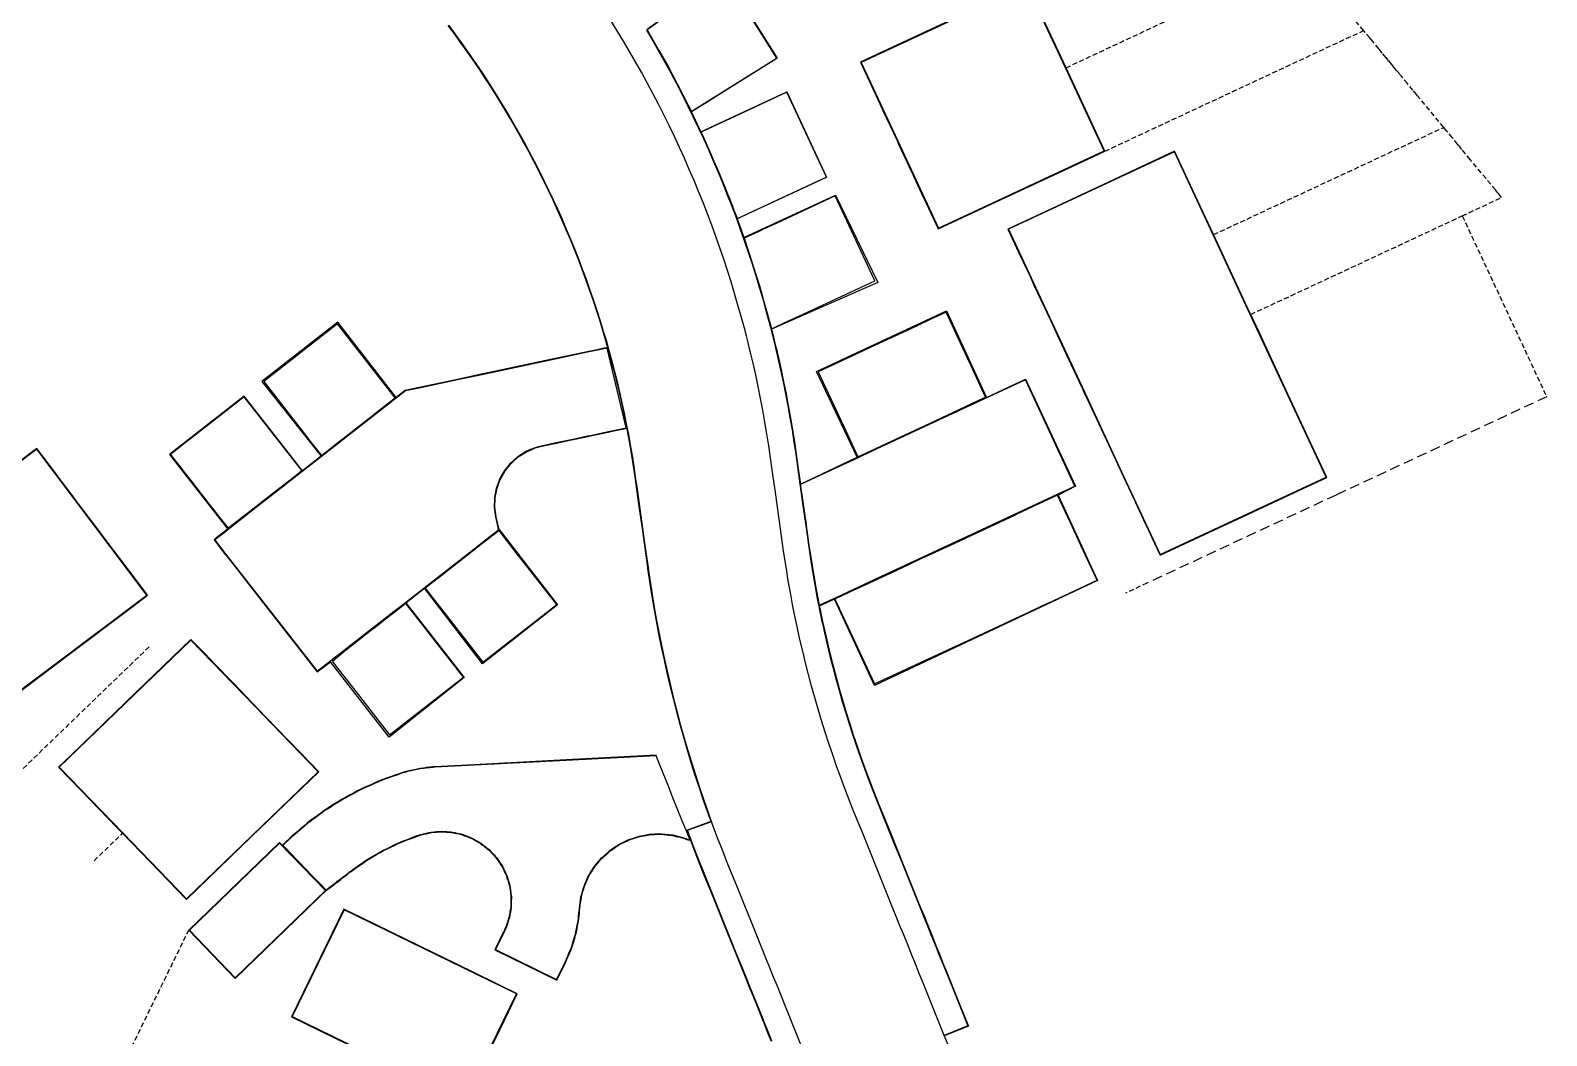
# Model space of a CAD drawing. Header units: metres. Extents: x 337936 to 338461, y 373266 to 374024.
# Drawn here: x 338348.5 to 338425.4, y 373448.6 to 373499.6 of the extents above; entities that cross this region are included whole.
import ezdxf

# ---------------------------------------------------------------- set-up
doc = ezdxf.new("R2010")
doc.units = ezdxf.units.M
doc.linetypes.add('DASHED2', pattern=[0.375, 0.25, -0.125])
for name, color, linetype in [('3D_LINES', 4, 'Continuous'), ('PLOTS EXTERNAL LEVEL', 3, 'Continuous'), ('PLOTS FFL', 1, 'Continuous')]:
    doc.layers.add(name, color=color, linetype=linetype)
doc.layers.add('GARAGES FFL', color=150, linetype='Continuous', lineweight=0)

msp = doc.modelspace()

# ---------------------------------------------------------------- linework, layer by layer
at = {"layer": '3D_LINES', "linetype": 'DASHED2'}
for points in [[(338401.048, 373497.663, 34.125), (338413.058, 373503.274, 33.712)], [(338416.133, 373499.552, 33.594), (338415.353, 373500.497, 33.552), (338413.058, 373503.274, 33.712)], [(338403.019, 373493.436, 34.125), (338416.133, 373499.552, 33.594)], [(338420.19, 373494.642, 33.63), (338418.991, 373496.093, 33.534), (338418.867, 373496.243, 33.618), (338418.815, 373496.306, 33.52), (338418.633, 373496.525, 33.519), (338418.357, 373496.86, 33.519), (338418.356, 373496.861, 33.614), (338418.354, 373496.863, 33.519), (338418.12, 373497.147, 33.612), (338418.049, 373497.233, 33.52), (338418.004, 373497.288, 33.52), (338417.957, 373497.344, 33.521), (338417.911, 373497.4, 33.521), (338417.868, 373497.452, 33.522), (338417.829, 373497.499, 33.523), (338417.803, 373497.531, 33.609), (338417.717, 373497.634, 33.53), (338417.667, 373497.695, 33.608), (338417.661, 373497.702, 33.533), (338417.563, 373497.822, 33.534), (338417.397, 373498.022, 33.534), (338417.284, 373498.159, 33.534), (338417.271, 373498.174, 33.604), (338417.08, 373498.405, 33.534), (338416.929, 373498.589, 33.601), (338416.904, 373498.619, 33.534), (338416.61, 373498.974, 33.535), (338416.526, 373499.076, 33.547), (338416.524, 373499.079, 33.597), (338416.443, 373499.176, 33.558), (338416.216, 373499.452, 33.595), (338416.178, 373499.498, 33.596), (338416.133, 373499.552, 33.594)], [(338408.524, 373489.202, 33.9), (338420.19, 373494.642, 33.63), (338420.19, 373494.642, 33.63)], [(338423.125, 373491.088, 33.804), (338423.073, 373491.152, 33.801), (338422.949, 373491.301, 33.805), (338422.911, 373491.347, 33.791), (338422.813, 373491.467, 33.797), (338421.539, 373493.009, 33.718), (338421.114, 373493.523, 33.685), (338420.945, 373493.727, 33.675), (338420.902, 373493.78, 33.679), (338420.619, 373494.122, 33.656), (338420.397, 373494.391, 33.647), (338420.349, 373494.449, 33.64), (338420.265, 373494.551, 33.636), (338420.19, 373494.642, 33.63)], [(338421.133, 373490.155, 33.768), (338423.125, 373491.088, 33.804), (338423.125, 373491.088, 33.804)], [(338410.409, 373485.159, 33.9), (338421.133, 373490.155, 33.768), (338421.133, 373490.155, 33.768)], [(338421.133, 373490.155, 33.768), (338425.411, 373480.982, 33.585)], [(338405.148, 373471.534, 33.34), (338404.06, 373471.026, 33.58)], [(338354.566, 373468.304, 33.573), (338346.677, 373460.686, 33.748)], [(338351.779, 373457.462, 33.6), (338353.22, 373458.853, 33.6)], [(338352.535, 373445.661, 33.775), (338352.537, 373445.666, 33.7), (338356.572, 373453.938, 33.75), (338356.572, 373453.938, 33.75)]]:
    msp.add_polyline3d(points, dxfattribs=at)
at = {"layer": '3D_LINES', "linetype": 'Continuous'}
for points in [[(338379.789, 373499.605, 34.277), (338380.325, 373499.997, 34.273), (338383.869, 373502.182, 34.3), (338386.397, 373498.142, 34.3), (338382.05, 373495.428, 34.22)], [(338382.534, 373494.412, 34.207), (338386.897, 373496.443, 34.231), (338388.907, 373492.117, 34.231), (338384.37, 373489.999, 34.15)], [(338384.709, 373489.054, 34.138), (338389.353, 373491.204, 34.164), (338391.51, 373486.772, 34.164), (338386.112, 373484.412, 34.08)], [(338367.088, 373480.94, 33.761), (338364.14, 373484.765, 33.763), (338360.284, 373481.755, 33.763), (338363.294, 373477.976, 33.664)], [(338387.58, 373476.559, 33.984), (338390.465, 373477.917, 33.943), (338388.405, 373482.269, 34.03), (338394.981, 373485.336, 34.03), (338397.011, 373480.954, 34.005), (338398.986, 373481.872, 34.025), (338401.526, 373476.45, 34.025), (338400.653, 373475.999, 34.016), (338402.642, 373471.672, 34.039), (338391.339, 373466.347, 33.977), (338389.316, 373470.727, 33.909), (338388.541, 373470.372, 33.899)], [(338377.779, 373483.475, 34.052), (338377.119, 373483.335, 34.021), (338376.954, 373483.3, 34.013), (338376.942, 373483.297, 34.013), (338375.001, 373482.885, 33.919), (338371.183, 373482.073, 33.837), (338370.192, 373481.863, 33.816), (338368.248, 373481.449, 33.774), (338367.55, 373481.301, 33.767), (338367.088, 373480.94, 33.761)], [(338362.346, 373477.235, 33.639), (338359.389, 373481.011, 33.634), (338355.602, 373478.061, 33.616), (338358.555, 373474.274, 33.538)], [(338372.304, 373474.258, 33.957), (338372.264, 373474.44, 33.959), (338372.164, 373474.898, 33.954), (338372.098, 373475.382, 33.95), (338372.11, 373475.821, 33.946), (338372.111, 373475.869, 33.946), (338372.203, 373476.348, 33.95), (338372.332, 373476.697, 33.955), (338372.372, 373476.805, 33.954), (338372.442, 373476.929, 33.954), (338372.612, 373477.229, 33.961), (338372.831, 373477.501, 33.97), (338372.918, 373477.609, 33.97), (338373.001, 373477.684, 33.97), (338373.281, 373477.934, 33.809), (338373.692, 373478.196, 33.596), (338373.929, 373478.298, 33.485), (338374.035, 373478.343, 33.492), (338374.14, 373478.388, 33.621), (338374.47, 373478.478, 33.993), (338375.124, 373478.617, 33.49), (338375.128, 373478.618, 33.933), (338375.966, 373478.796, 33.951), (338375.974, 373478.798, 33.514), (338375.976, 373478.798, 33.952), (338376.8, 373478.973, 33.945), (338376.943, 373479.004, 34.018), (338377.921, 373479.212, 34.011), (338377.94, 373479.216, 34.011), (338377.953, 373479.219, 34.011), (338378.032, 373479.235, 34.01), (338378.717, 373479.381, 34.005)], [(338363.294, 373477.976, 33.664), (338363.287, 373477.971, 33.664), (338362.346, 373477.235, 33.639)], [(338358.555, 373474.274, 33.538), (338358.541, 373474.263, 33.537), (338358.264, 373474.046, 33.53), (338358.087, 373473.908, 33.525), (338357.857, 373473.728, 33.52), (338358.444, 373472.978, 33.543), (338358.455, 373472.962, 33.543), (338361.256, 373469.378, 33.657), (338363.09, 373467.03, 33.731), (338363.754, 373467.549, 33.749)], [(338372.304, 373474.258, 33.957), (338375.265, 373470.435, 33.962), (338371.464, 373467.444, 33.962), (338368.522, 373471.274, 33.871)], [(338372.304, 373474.258, 33.957), (338372.304, 373474.258, 33.957)], [(338367.586, 373470.542, 33.85), (338368.522, 373471.274, 33.871)], [(338367.586, 373470.542, 33.85), (338370.535, 373466.753, 33.85), (338366.73, 373463.731, 33.85), (338363.754, 373467.549, 33.749)], [(338380.28, 373462.813, 33.792), (338376.032, 373462.59, 33.791), (338371.039, 373462.329, 33.791), (338369.056, 373462.225, 33.79), (338368.953, 373462.214, 33.79), (338368.794, 373462.197, 33.79), (338368.634, 373462.18, 33.79), (338368.473, 373462.162, 33.79), (338368.312, 373462.144, 33.79), (338368.156, 373462.11, 33.79), (338367.999, 373462.075, 33.79), (338367.842, 373462.041, 33.79), (338367.685, 373462.007, 33.79), (338367.602, 373461.988, 33.79), (338367.527, 373461.966, 33.79), (338367.372, 373461.921, 33.79), (338367.287, 373461.89, 33.79), (338367.068, 373461.812, 33.79), (338366.848, 373461.734, 33.79), (338366.629, 373461.656, 33.79), (338366.409, 373461.578, 33.79), (338366.346, 373461.556, 33.79), (338366.192, 373461.488, 33.79), (338365.979, 373461.394, 33.79), (338365.766, 373461.3, 33.79), (338365.553, 373461.206, 33.79), (338365.339, 373461.111, 33.79), (338365.137, 373461.003, 33.79), (338364.931, 373460.894, 33.79), (338364.726, 373460.785, 33.79), (338364.52, 373460.675, 33.79), (338364.388, 373460.605, 33.79), (338364.315, 373460.559, 33.79), (338364.119, 373460.435, 33.79), (338363.922, 373460.311, 33.79), (338363.725, 373460.187, 33.79), (338363.527, 373460.062, 33.79), (338363.467, 373460.025, 33.79), (338363.335, 373459.927, 33.79), (338363.148, 373459.789, 33.789), (338362.961, 373459.651, 33.789), (338362.773, 373459.512, 33.789), (338362.591, 373459.378, 33.79), (338362.408, 373459.22, 33.789), (338362.231, 373459.069, 33.789), (338362.055, 373458.917, 33.789), (338361.864, 373458.753, 33.789), (338361.766, 373458.669, 33.789), (338361.67, 373458.578, 33.787), (338361.515, 373458.432, 33.787), (338361.339, 373458.262, 33.757)], [(338363.563, 373455.965, 33.713), (338363.732, 373456.094, 33.715), (338363.879, 373456.208, 33.713), (338364.035, 373456.327, 33.712), (338364.104, 373456.381, 33.709), (338364.261, 373456.501, 33.709), (338364.423, 373456.626, 33.709), (338364.584, 373456.75, 33.708), (338364.746, 373456.875, 33.708), (338364.801, 373456.917, 33.708), (338364.91, 373456.994, 33.708), (338365.077, 373457.112, 33.708), (338365.243, 373457.229, 33.708), (338365.41, 373457.346, 33.708), (338365.585, 373457.47, 33.708), (338365.926, 373457.67, 33.708), (338366.101, 373457.773, 33.708), (338366.276, 373457.876, 33.708), (338366.455, 373457.976, 33.709), (338366.638, 373458.064, 33.708), (338366.822, 373458.152, 33.708), (338367.006, 373458.24, 33.709), (338367.189, 373458.328, 33.709), (338367.274, 373458.369, 33.709), (338367.374, 373458.407, 33.709), (338367.565, 373458.48, 33.709), (338367.755, 373458.552, 33.709), (338367.946, 373458.625, 33.709), (338368.17, 373458.71, 33.709), (338368.357, 373458.771, 33.709), (338368.362, 373458.773, 33.709), (338368.489, 373458.802, 33.709), (338368.618, 373458.832, 33.709), (338368.746, 373458.862, 33.709), (338368.876, 373458.893, 33.709), (338369.135, 373458.913, 33.709), (338369.23, 373458.921, 33.709), (338369.401, 373458.934, 33.709), (338369.594, 373458.92, 33.711), (338369.649, 373458.916, 33.712), (338369.74, 373458.91, 33.713), (338369.855, 373458.901, 33.713), (338369.961, 373458.888, 33.714), (338370.056, 373458.867, 33.716), (338370.166, 373458.842, 33.717), (338370.277, 373458.817, 33.718), (338370.379, 373458.794, 33.719), (338370.473, 373458.767, 33.72), (338370.562, 373458.732, 33.723), (338370.677, 373458.687, 33.724), (338370.796, 373458.641, 33.726), (338370.931, 373458.588, 33.728), (338371.022, 373458.535, 33.73), (338371.132, 373458.472, 33.732), (338371.241, 373458.409, 33.734), (338371.373, 373458.332, 33.737), (338371.387, 373458.324, 33.737), (338371.472, 373458.257, 33.74), (338371.526, 373458.213, 33.741), (338371.572, 373458.176, 33.742), (338371.673, 373458.095, 33.745), (338371.799, 373457.995, 33.748), (338371.862, 373457.927, 33.75), (338371.95, 373457.831, 33.752), (338372.037, 373457.737, 33.754), (338372.089, 373457.681, 33.734), (338372.115, 373457.653, 33.587), (338372.167, 373457.592, 33.733), (338372.225, 373457.505, 33.741), (338372.291, 373457.409, 33.745), (338372.357, 373457.311, 33.746), (338372.369, 373457.293, 33.597), (338372.42, 373457.218, 33.743), (338372.451, 373457.172, 33.739), (338372.473, 373457.125, 33.743), (338372.526, 373457.014, 33.748), (338372.556, 373456.952, 33.77), (338372.612, 373456.834, 33.772), (338372.678, 373456.696, 33.774), (338372.708, 373456.596, 33.775), (338372.745, 373456.472, 33.777), (338372.786, 373456.337, 33.779), (338372.83, 373456.192, 33.781), (338372.845, 373456.087, 33.782), (338372.863, 373455.959, 33.784), (338372.882, 373455.83, 33.785), (338372.903, 373455.687, 33.787), (338372.905, 373455.67, 33.787), (338372.904, 373455.563, 33.788), (338372.903, 373455.434, 33.79), (338372.902, 373455.256, 33.791), (338372.902, 373455.238, 33.792), (338372.895, 373455.108, 33.793), (338372.875, 373454.978, 33.796), (338372.853, 373454.847, 33.798), (338372.833, 373454.717, 33.799), (338372.807, 373454.59, 33.801), (338372.767, 373454.464, 33.804), (338372.727, 373454.339, 33.806), (338372.687, 373454.214, 33.807), (338372.644, 373454.09, 33.809), (338372.59, 373453.97, 33.811), (338372.559, 373453.899, 33.812), (338372.535, 373453.852, 33.813), (338372.092, 373452.942, 33.823), (338375.238, 373451.408, 33.737), (338375.676, 373452.307, 33.727), (338375.706, 373452.368, 33.726), (338375.746, 373452.463, 33.726), (338375.809, 373452.613, 33.725), (338375.873, 373452.763, 33.723), (338375.936, 373452.913, 33.722), (338375.997, 373453.057, 33.721), (338376.047, 373453.222, 33.72), (338376.093, 373453.374, 33.719), (338376.14, 373453.53, 33.717), (338376.187, 373453.686, 33.716), (338376.214, 373453.775, 33.715), (338376.227, 373453.846, 33.715), (338376.258, 373454.006, 33.714), (338376.288, 373454.166, 33.712), (338376.317, 373454.323, 33.711), (338376.353, 373454.511, 33.71), (338376.366, 373454.648, 33.709), (338376.381, 373454.81, 33.707), (338376.39, 373454.901, 33.707), (338376.402, 373455.035, 33.706), (338376.422, 373455.188, 33.705), (338376.44, 373455.33, 33.704), (338376.46, 373455.487, 33.703), (338376.483, 373455.627, 33.702), (338376.52, 373455.763, 33.702), (338376.558, 373455.9, 33.701), (338376.596, 373456.036, 33.7), (338376.637, 373456.17, 33.7), (338376.701, 373456.316, 33.699), (338376.758, 373456.447, 33.699), (338376.815, 373456.579, 33.699), (338376.848, 373456.656, 33.698), (338376.879, 373456.705, 33.698), (338376.965, 373456.846, 33.698), (338377.035, 373456.959, 33.698), (338377.112, 373457.085, 33.698), (338377.143, 373457.136, 33.698), (338377.199, 373457.204, 33.698), (338377.298, 373457.323, 33.699), (338377.396, 373457.441, 33.699), (338377.503, 373457.57, 33.7), (338377.603, 373457.661, 33.7), (338377.719, 373457.766, 33.701), (338377.831, 373457.869, 33.702), (338377.945, 373457.966, 33.702), (338378.077, 373458.056, 33.703), (338378.207, 373458.145, 33.704), (338378.367, 373458.254, 33.706), (338378.385, 373458.266, 33.706), (338378.516, 373458.33, 33.707), (338378.666, 373458.404, 33.709), (338378.809, 373458.474, 33.71), (338378.891, 373458.514, 33.71), (338378.957, 373458.536, 33.711), (338379.122, 373458.589, 33.712), (338379.278, 373458.64, 33.713), (338379.427, 373458.689, 33.714), (338379.763, 373458.748, 33.717), (338379.917, 373458.775, 33.718), (338379.982, 373458.787, 33.72), (338380.193, 373458.794, 33.727), (338380.379, 373458.8, 33.729), (338380.546, 373458.805, 33.731), (338380.917, 373458.765, 33.737), (338381.106, 373458.745, 33.74), (338381.221, 373458.715, 33.742), (338381.365, 373458.679, 33.745), (338381.483, 373458.649, 33.747), (338381.652, 373458.606, 33.755), (338381.902, 373458.51, 33.765)]]:
    msp.add_polyline3d(points, dxfattribs=at)
for points in [[(338383.867, 373502.174, 34.3), (338383.088, 373501.687, 34.29), (338381.161, 373500.483, 34.267), (338380.599, 373500.132, 34.271), (338380.585, 373500.123, 34.271), (338380.333, 373499.966, 34.273), (338379.813, 373499.584, 34.276), (338380.412, 373498.535, 34.262), (338380.444, 373498.48, 34.261), (338380.853, 373497.763, 34.252), (338381.31, 373496.891, 34.24), (338381.588, 373496.36, 34.233), (338381.62, 373496.298, 34.232), (338381.848, 373495.863, 34.227), (338381.898, 373495.762, 34.225), (338382.056, 373495.441, 34.221), (338382.86, 373495.943, 34.246), (338382.881, 373495.956, 34.247), (338383.419, 373496.293, 34.264), (338386.384, 373498.146, 34.3), (338383.867, 373502.174, 34.3)], [(338386.893, 373496.426, 34.231), (338383.998, 373495.076, 34.196), (338383.411, 373494.802, 34.2), (338382.553, 373494.402, 34.206), (338382.686, 373494.101, 34.202), (338382.93, 373493.548, 34.195), (338382.956, 373493.489, 34.195), (338383.201, 373492.936, 34.188), (338383.421, 373492.44, 34.181), (338383.666, 373491.825, 34.173), (338383.889, 373491.264, 34.166), (338383.913, 373491.205, 34.166), (338384.138, 373490.641, 34.159), (338384.215, 373490.448, 34.156), (338384.352, 373490.081, 34.152), (338384.377, 373490.012, 34.151), (338385.035, 373490.318, 34.171), (338385.242, 373490.415, 34.177), (338385.259, 373490.423, 34.177), (338385.814, 373490.682, 34.194), (338388.9, 373492.121, 34.231), (338386.893, 373496.426, 34.231)], [(338389.344, 373491.169, 34.164), (338386.35, 373489.773, 34.131), (338385.6, 373489.423, 34.133), (338385.586, 373489.417, 34.134), (338385.444, 373489.35, 34.134), (338384.732, 373489.019, 34.137), (338384.765, 373488.92, 34.136), (338385.14, 373487.77, 34.122), (338385.159, 373487.711, 34.121), (338385.398, 373486.98, 34.112), (338385.518, 373486.559, 34.107), (338385.696, 373485.937, 34.1), (338385.701, 373485.92, 34.099), (338385.868, 373485.336, 34.092), (338385.988, 373484.917, 34.087), (338386.03, 373484.754, 34.085), (338386.116, 373484.423, 34.081), (338386.977, 373484.825, 34.104), (338387.717, 373485.17, 34.123), (338391.351, 373486.864, 34.164), (338389.344, 373491.169, 34.164)], [(338394.963, 373485.27, 34.03), (338394.092, 373484.864, 34.03), (338393.173, 373484.435, 34.03), (338391.365, 373483.592, 34.03), (338390.437, 373483.159, 34.03), (338388.483, 373482.248, 34.03), (338389.643, 373479.762, 33.98), (338389.676, 373479.689, 33.979), (338390.491, 373477.943, 33.943), (338394.121, 373479.636, 33.979), (338395.056, 373480.072, 33.987), (338395.954, 373480.491, 33.996), (338396.848, 373480.908, 34.004), (338396.971, 373480.965, 34.005), (338396.315, 373482.37, 33.972), (338396.146, 373482.734, 33.979), (338396.121, 373482.787, 33.98), (338394.963, 373485.27, 34.03)], [(338364.117, 373484.679, 33.763), (338360.374, 373481.755, 33.763), (338362.33, 373479.251, 33.731), (338362.703, 373478.774, 33.706), (338363.299, 373478.011, 33.665), (338364.355, 373478.837, 33.694), (338364.402, 373478.873, 33.694), (338365.938, 373480.074, 33.735), (338365.985, 373480.111, 33.736), (338366.754, 373480.711, 33.756), (338367.042, 373480.936, 33.76), (338366.447, 373481.697, 33.741), (338366.435, 373481.712, 33.741), (338366.079, 373482.167, 33.73), (338364.117, 373484.679, 33.763)], [(338378.749, 373479.413, 34.005), (338377.783, 373483.451, 34.053), (338377.124, 373483.311, 34.021), (338376.959, 373483.275, 34.013), (338376.947, 373483.273, 34.013), (338375.006, 373482.86, 33.919), (338371.188, 373482.049, 33.837), (338370.197, 373481.838, 33.816), (338368.253, 373481.425, 33.774), (338367.56, 373481.278, 33.767), (338366.782, 373480.67, 33.757), (338363.302, 373477.951, 33.664), (338359.69, 373475.129, 33.568), (338358.556, 373474.243, 33.537), (338358.279, 373474.026, 33.53), (338358.103, 373473.889, 33.525), (338357.892, 373473.724, 33.52), (338358.463, 373472.993, 33.543), (338358.475, 373472.978, 33.543), (338361.275, 373469.394, 33.657), (338363.094, 373467.065, 33.731), (338366.774, 373469.94, 33.829), (338367.562, 373470.556, 33.85), (338371.502, 373473.634, 33.939), (338371.621, 373473.727, 33.942), (338372.282, 373474.243, 33.957), (338372.24, 373474.435, 33.959), (338372.139, 373474.893, 33.954), (338372.073, 373475.381, 33.95), (338372.085, 373475.821, 33.946), (338372.086, 373475.872, 33.946), (338372.179, 373476.355, 33.95), (338372.308, 373476.705, 33.955), (338372.349, 373476.816, 33.954), (338372.42, 373476.942, 33.954), (338372.591, 373477.243, 33.961), (338372.811, 373477.517, 33.97), (338372.899, 373477.626, 33.97), (338372.985, 373477.703, 33.97), (338373.266, 373477.954, 33.809), (338373.68, 373478.218, 33.596), (338373.919, 373478.321, 33.485), (338374.025, 373478.366, 33.492), (338374.132, 373478.412, 33.621), (338374.464, 373478.502, 33.993), (338375.119, 373478.642, 33.49), (338375.123, 373478.642, 33.933), (338375.96, 373478.82, 33.951), (338375.969, 373478.822, 33.514), (338375.97, 373478.823, 33.952), (338376.794, 373478.998, 33.945), (338376.938, 373479.028, 34.018), (338377.916, 373479.236, 34.011), (338377.935, 373479.24, 34.011), (338377.948, 373479.243, 34.011), (338378.026, 373479.26, 34.01), (338378.749, 373479.413, 34.005)], [(338401.5, 373476.457, 34.025), (338399.562, 373480.615, 34.025), (338398.986, 373481.849, 34.025), (338395.053, 373480.015, 33.987), (338391.427, 373478.325, 33.952), (338390.283, 373477.791, 33.941), (338389.363, 373477.362, 33.955), (338387.584, 373476.533, 33.983), (338387.594, 373476.459, 33.982), (338387.869, 373474.503, 33.956), (338387.877, 373474.449, 33.956), (338388.016, 373473.461, 33.943), (338388.345, 373471.402, 33.914), (338388.533, 373470.41, 33.9), (338389.234, 373470.737, 33.909), (338389.393, 373470.811, 33.908), (338391.445, 373471.768, 33.928), (338392.128, 373472.087, 33.934), (338396.264, 373474.015, 33.974), (338400.648, 373476.059, 34.017), (338401.5, 373476.457, 34.025)], [(338359.389, 373480.985, 33.634), (338356.449, 373478.688, 33.634), (338356.392, 373478.643, 33.633), (338356.313, 373478.582, 33.63), (338355.646, 373478.061, 33.616), (338355.691, 373478.003, 33.615), (338355.922, 373477.707, 33.612), (338356.141, 373477.427, 33.609), (338356.449, 373477.033, 33.604), (338356.748, 373476.65, 33.602), (338356.892, 373476.466, 33.599), (338357.262, 373475.992, 33.593), (338357.492, 373475.698, 33.59), (338357.652, 373475.493, 33.587), (338357.883, 373475.198, 33.572), (338358.091, 373474.931, 33.568), (338358.506, 373474.4, 33.54), (338358.571, 373474.318, 33.539), (338358.613, 373474.351, 33.54), (338358.849, 373474.535, 33.546), (338359.585, 373475.11, 33.565), (338359.674, 373475.179, 33.568), (338361.21, 373476.38, 33.609), (338361.257, 373476.417, 33.609), (338362.026, 373477.017, 33.63), (338362.314, 373477.242, 33.638), (338361.718, 373478.004, 33.616), (338361.707, 373478.018, 33.616), (338361.351, 373478.474, 33.603), (338359.389, 373480.985, 33.634)], [(338400.615, 373475.989, 34.016), (338399.42, 373475.432, 34.005), (338398.514, 373475.009, 33.996), (338398.493, 373474.999, 33.996), (338398.464, 373474.986, 33.996), (338394.914, 373473.33, 33.961), (338394.838, 373473.295, 33.961), (338394.112, 373472.957, 33.954), (338393.95, 373472.881, 33.952), (338393.659, 373472.745, 33.949), (338393.066, 373472.469, 33.943), (338392.13, 373472.032, 33.934), (338390.381, 373471.216, 33.917), (338390.295, 373471.176, 33.917), (338389.433, 373470.775, 33.909), (338389.332, 373470.727, 33.909), (338389.526, 373470.311, 33.92), (338389.567, 373470.223, 33.922), (338389.991, 373469.313, 33.944), (338391.339, 373466.422, 33.977), (338395.313, 373468.275, 33.977), (338395.678, 373468.446, 33.979), (338396.12, 373468.652, 34.039), (338399.19, 373470.083, 34.039), (338400.11, 373470.512, 34.039), (338400.139, 373470.526, 34.039), (338402.623, 373471.684, 34.039), (338401.8, 373473.449, 34.013), (338401.775, 373473.501, 34.012), (338401.351, 373474.41, 33.999), (338401.266, 373474.593, 33.996), (338400.615, 373475.989, 34.016)], [(338372.306, 373474.198, 33.956), (338371.547, 373473.606, 33.939), (338371.506, 373473.573, 33.939), (338369.208, 373471.778, 33.887), (338369.148, 373471.731, 33.887), (338368.562, 373471.274, 33.874), (338368.902, 373470.839, 33.894), (338369.524, 373470.043, 33.93), (338371.487, 373467.531, 33.962), (338375.23, 373470.455, 33.962), (338373.398, 373472.8, 33.932), (338373.249, 373472.991, 33.93), (338372.306, 373474.198, 33.956)], [(338367.577, 373470.504, 33.85), (338366.82, 373469.912, 33.83), (338366.775, 373469.878, 33.829), (338366.028, 373469.294, 33.809), (338365.857, 373469.16, 33.804), (338364.398, 373468.021, 33.765), (338363.855, 373467.554, 33.751), (338363.999, 373467.369, 33.749), (338364.179, 373467.139, 33.775), (338364.802, 373466.342, 33.817), (338366.759, 373463.837, 33.85), (338370.502, 373466.761, 33.85), (338368.677, 373469.097, 33.819), (338368.52, 373469.298, 33.817), (338367.577, 373470.504, 33.85)], [(338380.263, 373462.787, 33.792), (338376.033, 373462.565, 33.791), (338371.04, 373462.304, 33.791), (338369.058, 373462.2, 33.79), (338368.956, 373462.189, 33.79), (338368.796, 373462.172, 33.79), (338368.636, 373462.155, 33.79), (338368.476, 373462.138, 33.79), (338368.316, 373462.119, 33.79), (338368.162, 373462.085, 33.79), (338368.005, 373462.051, 33.79), (338367.847, 373462.017, 33.79), (338367.69, 373461.982, 33.79), (338367.608, 373461.964, 33.79), (338367.534, 373461.942, 33.79), (338367.38, 373461.897, 33.79), (338367.295, 373461.867, 33.79), (338367.076, 373461.789, 33.79), (338366.857, 373461.711, 33.79), (338366.637, 373461.633, 33.79), (338366.418, 373461.555, 33.79), (338366.355, 373461.533, 33.79), (338366.203, 373461.465, 33.79), (338365.99, 373461.371, 33.79), (338365.776, 373461.277, 33.79), (338365.563, 373461.183, 33.79), (338365.35, 373461.089, 33.79), (338365.148, 373460.981, 33.79), (338364.943, 373460.872, 33.79), (338364.737, 373460.763, 33.79), (338364.531, 373460.653, 33.79), (338364.401, 373460.584, 33.79), (338364.329, 373460.538, 33.79), (338364.132, 373460.414, 33.79), (338363.935, 373460.29, 33.79), (338363.738, 373460.166, 33.79), (338363.54, 373460.041, 33.79), (338363.481, 373460.004, 33.79), (338363.35, 373459.907, 33.79), (338363.163, 373459.769, 33.789), (338362.976, 373459.631, 33.789), (338362.788, 373459.492, 33.789), (338362.607, 373459.358, 33.79), (338362.424, 373459.201, 33.789), (338362.248, 373459.05, 33.789), (338362.071, 373458.898, 33.789), (338361.88, 373458.734, 33.789), (338361.782, 373458.65, 33.789), (338361.687, 373458.56, 33.787), (338361.532, 373458.414, 33.787), (338361.353, 373458.24, 33.753), (338361.524, 373458.063, 33.753), (338361.733, 373457.847, 33.776), (338362.138, 373457.428, 33.751), (338362.188, 373457.375, 33.75), (338362.839, 373456.701, 33.75), (338363.118, 373456.412, 33.726), (338363.183, 373456.345, 33.75), (338363.243, 373456.283, 33.746), (338363.538, 373455.977, 33.712), (338363.717, 373456.114, 33.715), (338363.864, 373456.228, 33.713), (338364.019, 373456.347, 33.712), (338364.089, 373456.401, 33.709), (338364.245, 373456.521, 33.709), (338364.407, 373456.646, 33.709), (338364.569, 373456.77, 33.708), (338364.731, 373456.894, 33.708), (338364.786, 373456.937, 33.708), (338364.896, 373457.014, 33.708), (338365.063, 373457.132, 33.708), (338365.229, 373457.249, 33.708), (338365.395, 373457.367, 33.708), (338365.571, 373457.491, 33.708), (338365.913, 373457.691, 33.708), (338366.089, 373457.794, 33.708), (338366.264, 373457.897, 33.708), (338366.444, 373457.998, 33.709), (338366.628, 373458.086, 33.708), (338366.811, 373458.174, 33.708), (338366.995, 373458.262, 33.709), (338367.178, 373458.351, 33.709), (338367.264, 373458.392, 33.709), (338367.366, 373458.43, 33.709), (338367.556, 373458.503, 33.709), (338367.747, 373458.576, 33.709), (338367.937, 373458.648, 33.709), (338368.161, 373458.734, 33.709), (338368.349, 373458.795, 33.709), (338368.355, 373458.797, 33.709), (338368.484, 373458.827, 33.709), (338368.612, 373458.857, 33.709), (338368.74, 373458.887, 33.709), (338368.872, 373458.917, 33.709), (338369.133, 373458.938, 33.709), (338369.228, 373458.945, 33.709), (338369.401, 373458.959, 33.709), (338369.595, 373458.945, 33.711), (338369.651, 373458.941, 33.712), (338369.742, 373458.935, 33.713), (338369.858, 373458.926, 33.713), (338369.965, 373458.913, 33.714), (338370.062, 373458.891, 33.716), (338370.171, 373458.866, 33.717), (338370.283, 373458.841, 33.718), (338370.385, 373458.818, 33.719), (338370.481, 373458.791, 33.72), (338370.571, 373458.756, 33.723), (338370.686, 373458.711, 33.724), (338370.805, 373458.664, 33.726), (338370.942, 373458.61, 33.728), (338371.034, 373458.557, 33.73), (338371.144, 373458.493, 33.732), (338371.253, 373458.43, 33.734), (338371.386, 373458.354, 33.737), (338371.401, 373458.345, 33.737), (338371.487, 373458.276, 33.74), (338371.542, 373458.232, 33.741), (338371.588, 373458.196, 33.742), (338371.689, 373458.115, 33.745), (338371.816, 373458.013, 33.748), (338371.88, 373457.944, 33.75), (338371.969, 373457.848, 33.752), (338372.055, 373457.754, 33.754), (338372.107, 373457.698, 33.734), (338372.133, 373457.669, 33.587), (338372.186, 373457.608, 33.733), (338372.246, 373457.519, 33.741), (338372.311, 373457.423, 33.745), (338372.378, 373457.325, 33.746), (338372.389, 373457.308, 33.597), (338372.44, 373457.232, 33.743), (338372.473, 373457.184, 33.739), (338372.496, 373457.136, 33.743), (338372.549, 373457.025, 33.748), (338372.578, 373456.963, 33.77), (338372.634, 373456.845, 33.772), (338372.701, 373456.705, 33.774), (338372.732, 373456.604, 33.775), (338372.769, 373456.479, 33.777), (338372.81, 373456.344, 33.779), (338372.855, 373456.197, 33.781), (338372.87, 373456.091, 33.782), (338372.888, 373455.963, 33.784), (338372.907, 373455.834, 33.785), (338372.927, 373455.69, 33.787), (338372.93, 373455.672, 33.787), (338372.929, 373455.563, 33.788), (338372.928, 373455.433, 33.79), (338372.927, 373455.256, 33.791), (338372.927, 373455.237, 33.792), (338372.92, 373455.106, 33.793), (338372.899, 373454.975, 33.796), (338372.878, 373454.843, 33.798), (338372.857, 373454.713, 33.799), (338372.831, 373454.584, 33.801), (338372.791, 373454.457, 33.804), (338372.751, 373454.331, 33.806), (338372.711, 373454.206, 33.807), (338372.667, 373454.081, 33.809), (338372.613, 373453.96, 33.811), (338372.581, 373453.889, 33.812), (338372.558, 373453.841, 33.813), (338372.125, 373452.954, 33.823), (338375.226, 373451.441, 33.737), (338375.653, 373452.318, 33.727), (338375.683, 373452.378, 33.726), (338375.723, 373452.473, 33.726), (338375.786, 373452.622, 33.725), (338375.85, 373452.772, 33.723), (338375.913, 373452.922, 33.722), (338375.974, 373453.066, 33.721), (338376.023, 373453.229, 33.72), (338376.069, 373453.381, 33.719), (338376.116, 373453.537, 33.717), (338376.163, 373453.693, 33.716), (338376.19, 373453.781, 33.715), (338376.203, 373453.851, 33.715), (338376.233, 373454.011, 33.714), (338376.263, 373454.171, 33.712), (338376.293, 373454.328, 33.711), (338376.328, 373454.515, 33.71), (338376.341, 373454.65, 33.709), (338376.356, 373454.813, 33.707), (338376.365, 373454.903, 33.707), (338376.377, 373455.038, 33.706), (338376.397, 373455.192, 33.705), (338376.415, 373455.333, 33.704), (338376.436, 373455.491, 33.703), (338376.458, 373455.632, 33.702), (338376.496, 373455.769, 33.702), (338376.534, 373455.907, 33.701), (338376.572, 373456.044, 33.7), (338376.614, 373456.179, 33.7), (338376.678, 373456.326, 33.699), (338376.735, 373456.457, 33.699), (338376.792, 373456.589, 33.699), (338376.826, 373456.667, 33.698), (338376.857, 373456.718, 33.698), (338376.944, 373456.859, 33.698), (338377.013, 373456.973, 33.698), (338377.09, 373457.098, 33.698), (338377.123, 373457.15, 33.698), (338377.18, 373457.22, 33.698), (338377.278, 373457.338, 33.699), (338377.377, 373457.457, 33.699), (338377.484, 373457.587, 33.7), (338377.586, 373457.68, 33.7), (338377.702, 373457.785, 33.701), (338377.814, 373457.887, 33.702), (338377.929, 373457.986, 33.702), (338378.063, 373458.077, 33.703), (338378.193, 373458.165, 33.704), (338378.353, 373458.274, 33.706), (338378.373, 373458.288, 33.706), (338378.505, 373458.352, 33.707), (338378.655, 373458.426, 33.709), (338378.798, 373458.496, 33.71), (338378.882, 373458.538, 33.71), (338378.949, 373458.559, 33.711), (338379.114, 373458.613, 33.712), (338379.27, 373458.664, 33.713), (338379.421, 373458.713, 33.714), (338379.758, 373458.773, 33.717), (338379.913, 373458.8, 33.718), (338379.98, 373458.812, 33.72), (338380.192, 373458.819, 33.727), (338380.378, 373458.825, 33.729), (338380.546, 373458.83, 33.731), (338380.92, 373458.79, 33.737), (338381.11, 373458.769, 33.74), (338381.227, 373458.74, 33.742), (338381.372, 373458.703, 33.745), (338381.489, 373458.673, 33.747), (338381.66, 373458.629, 33.755), (338381.995, 373458.502, 33.771), (338381.854, 373458.85, 33.775), (338381.77, 373459.059, 33.773), (338381.763, 373459.076, 33.771), (338381.561, 373459.576, 33.715), (338381.123, 373460.658, 33.738), (338380.887, 373461.243, 33.753), (338380.469, 373462.277, 33.775), (338380.263, 373462.787, 33.792)]]:
    msp.add_polyline3d(points, close=True, dxfattribs=at)
at = {"layer": '3D_LINES'}
for points in [[(338369.715, 373499.81, 34.301), (338370.039, 373499.374, 34.293), (338370.359, 373498.934, 34.286), (338370.675, 373498.49, 34.278), (338370.985, 373498.043, 34.27), (338371.29, 373497.593, 34.263), (338371.591, 373497.139, 34.255), (338371.886, 373496.682, 34.248), (338372.176, 373496.222, 34.24), (338372.462, 373495.758, 34.233), (338372.742, 373495.292, 34.225), (338373.017, 373494.822, 34.218), (338373.286, 373494.35, 34.21), (338373.551, 373493.874, 34.203), (338373.81, 373493.396, 34.195), (338374.065, 373492.914, 34.187), (338374.313, 373492.431, 34.18), (338374.557, 373491.944, 34.172), (338374.795, 373491.455, 34.165), (338375.028, 373490.963, 34.157), (338375.255, 373490.468, 34.15), (338375.477, 373489.971, 34.142), (338375.693, 373489.472, 34.135), (338375.904, 373488.97, 34.127), (338376.109, 373488.466, 34.12), (338376.309, 373487.96, 34.112), (338376.503, 373487.452, 34.104), (338376.692, 373486.941, 34.097), (338376.875, 373486.429, 34.089), (338377.052, 373485.915, 34.082), (338377.224, 373485.398, 34.074), (338377.39, 373484.88, 34.067), (338377.55, 373484.36, 34.059), (338377.705, 373483.838, 34.052), (338377.853, 373483.315, 34.044), (338377.997, 373482.79, 34.037), (338378.134, 373482.263, 34.029), (338378.265, 373481.735, 34.021), (338378.391, 373481.206, 34.014), (338378.511, 373480.675, 34.006), (338378.625, 373480.143, 33.999), (338378.733, 373479.609, 33.991), (338378.835, 373479.075, 33.984), (338378.932, 373478.539, 33.976), (338379.022, 373478.003, 33.969), (338379.107, 373477.465, 33.961), (338379.186, 373476.925, 33.953), (338379.275, 373476.289, 33.945), (338379.414, 373475.299, 33.932), (338379.553, 373474.308, 33.919), (338379.693, 373473.318, 33.906), (338379.832, 373472.328, 33.893), (338379.838, 373472.282, 33.893), (338379.936, 373471.618, 33.885), (338380.04, 373470.954, 33.876), (338380.152, 373470.291, 33.868), (338380.271, 373469.629, 33.86), (338380.396, 373468.968, 33.852), (338380.529, 373468.309, 33.843), (338380.669, 373467.651, 33.835), (338380.815, 373466.995, 33.827), (338380.969, 373466.34, 33.819), (338381.129, 373465.687, 33.81), (338381.297, 373465.035, 33.802), (338381.471, 373464.386, 33.794), (338381.652, 373463.738, 33.786), (338381.84, 373463.092, 33.778), (338382.035, 373462.449, 33.769), (338382.237, 373461.807, 33.761), (338382.445, 373461.168, 33.753), (338382.66, 373460.531, 33.745), (338382.882, 373459.896, 33.736), (338383.043, 373459.452, 33.731)], [(338369.735, 373499.825, 34.301), (338370.06, 373499.389, 34.293), (338370.38, 373498.948, 34.286), (338370.695, 373498.505, 34.278), (338371.005, 373498.057, 34.27), (338371.311, 373497.607, 34.263), (338371.612, 373497.153, 34.255), (338371.907, 373496.695, 34.248), (338372.197, 373496.235, 34.24), (338372.483, 373495.771, 34.233), (338372.763, 373495.304, 34.225), (338373.038, 373494.835, 34.218), (338373.308, 373494.362, 34.21), (338373.573, 373493.886, 34.203), (338373.832, 373493.407, 34.195), (338374.087, 373492.926, 34.187), (338374.336, 373492.442, 34.18), (338374.579, 373491.955, 34.172), (338374.817, 373491.465, 34.165), (338375.05, 373490.973, 34.157), (338375.278, 373490.479, 34.15), (338375.5, 373489.981, 34.142), (338375.716, 373489.482, 34.135), (338375.927, 373488.98, 34.127), (338376.132, 373488.476, 34.12), (338376.332, 373487.969, 34.112), (338376.527, 373487.461, 34.104), (338376.715, 373486.95, 34.097), (338376.898, 373486.437, 34.089), (338377.076, 373485.923, 34.082), (338377.248, 373485.406, 34.074), (338377.414, 373484.887, 34.067), (338377.574, 373484.367, 34.059), (338377.729, 373483.845, 34.052), (338377.878, 373483.321, 34.044), (338378.021, 373482.796, 34.037), (338378.158, 373482.269, 34.029), (338378.29, 373481.741, 34.021), (338378.415, 373481.211, 34.014), (338378.535, 373480.68, 34.006), (338378.649, 373480.148, 33.999), (338378.757, 373479.614, 33.991), (338378.86, 373479.079, 33.984), (338378.956, 373478.544, 33.976), (338379.047, 373478.007, 33.969), (338379.131, 373477.469, 33.961), (338379.21, 373476.928, 33.953), (338379.3, 373476.292, 33.945), (338379.439, 373475.302, 33.932), (338379.578, 373474.312, 33.919), (338379.717, 373473.322, 33.906), (338379.857, 373472.331, 33.893), (338379.863, 373472.285, 33.893), (338379.96, 373471.622, 33.885), (338380.065, 373470.958, 33.876), (338380.177, 373470.295, 33.868), (338380.295, 373469.633, 33.86), (338380.421, 373468.973, 33.852), (338380.553, 373468.314, 33.843), (338380.693, 373467.656, 33.835), (338380.84, 373467, 33.827), (338380.993, 373466.346, 33.819), (338381.154, 373465.693, 33.81), (338381.321, 373465.042, 33.802), (338381.495, 373464.392, 33.794), (338381.676, 373463.745, 33.786), (338381.864, 373463.1, 33.778), (338382.059, 373462.456, 33.769), (338382.26, 373461.815, 33.761), (338382.469, 373461.176, 33.753), (338382.684, 373460.539, 33.745), (338382.906, 373459.904, 33.736), (338383.134, 373459.272, 33.728), (338383.37, 373458.642, 33.72), (338383.611, 373458.015, 33.712), (338383.859, 373457.392, 33.704), (338383.962, 373457.138, 33.701), (338384.336, 373456.211, 33.69), (338384.711, 373455.284, 33.68), (338385.086, 373454.357, 33.671), (338385.46, 373453.429, 33.663), (338385.835, 373452.502, 33.655), (338386.055, 373451.958, 33.652), (338386.209, 373451.575, 33.639), (338386.397, 373451.111, 33.623), (338386.584, 373450.648, 33.62), (338386.847, 373449.998, 33.617), (338386.959, 373449.721, 33.624), (338387.189, 373449.151, 33.638), (338387.333, 373448.794, 33.637), (338387.708, 373447.866, 33.635)], [(338395.216, 373447.774, 33.635), (338394.876, 373448.607, 33.634), (338394.502, 373449.533, 33.634), (338394.128, 373450.46, 33.635), (338393.753, 373451.387, 33.637), (338393.609, 373451.745, 33.638), (338393.379, 373452.314, 33.624), (338393.266, 373452.592, 33.617), (338393.004, 373453.242, 33.62), (338392.817, 373453.705, 33.623), (338392.629, 373454.169, 33.639), (338392.474, 373454.552, 33.652), (338392.255, 373455.096, 33.655), (338391.88, 373456.023, 33.663), (338391.505, 373456.95, 33.671), (338391.131, 373457.878, 33.68), (338390.756, 373458.805, 33.69), (338390.382, 373459.732, 33.701), (338390.281, 373459.982, 33.704), (338390.055, 373460.549, 33.712), (338389.837, 373461.116, 33.72), (338389.624, 373461.685, 33.728), (338389.418, 373462.256, 33.737), (338389.218, 373462.83, 33.745), (338389.024, 373463.406, 33.754), (338388.836, 373463.984, 33.762), (338388.655, 373464.564, 33.77), (338388.48, 373465.145, 33.779), (338388.311, 373465.729, 33.787), (338388.148, 373466.314, 33.795), (338387.991, 373466.902, 33.804), (338387.841, 373467.49, 33.812), (338387.697, 373468.081, 33.82), (338387.56, 373468.673, 33.829), (338387.435, 373469.24, 33.837), (338387.429, 373469.264, 33.834), (338387.304, 373469.862, 33.775), (338387.252, 373470.122, 33.749), (338387.186, 373470.456, 33.754), (338387.074, 373471.054, 33.762), (338386.969, 373471.652, 33.77), (338386.87, 373472.252, 33.779), (338386.777, 373472.853, 33.787), (338386.713, 373473.296, 33.793), (338386.574, 373474.285, 33.806), (338386.435, 373475.275, 33.819), (338386.296, 373476.266, 33.832), (338386.281, 373476.368, 33.834), (338386.156, 373477.256, 33.943), (338386.154, 373477.273, 33.945), (338386.067, 373477.896, 33.953), (338385.979, 373478.497, 33.961), (338385.884, 373479.099, 33.968), (338385.783, 373479.7, 33.976), (338385.676, 373480.3, 33.983), (338385.562, 373480.898, 33.991), (338385.441, 373481.496, 33.998), (338385.314, 373482.092, 34.005), (338385.181, 373482.686, 34.013), (338385.069, 373483.165, 34.019), (338385.041, 373483.281, 34.008), (338384.895, 373483.87, 33.949), (338384.846, 373484.065, 33.93), (338384.742, 373484.462, 33.935), (338384.584, 373485.05, 33.942), (338384.418, 373485.636, 33.95), (338384.247, 373486.221, 33.957), (338384.069, 373486.804, 33.965), (338383.885, 373487.385, 33.972), (338383.695, 373487.964, 33.979), (338383.498, 373488.54, 33.987), (338383.295, 373489.115, 33.994), (338383.086, 373489.688, 34.002), (338382.871, 373490.258, 34.009), (338382.65, 373490.826, 34.017), (338382.422, 373491.391, 34.024), (338382.189, 373491.954, 34.031), (338381.949, 373492.514, 34.039), (338381.703, 373493.072, 34.046), (338381.452, 373493.627, 34.054), (338381.194, 373494.179, 34.061), (338380.931, 373494.729, 34.068), (338380.661, 373495.275, 34.076), (338380.386, 373495.819, 34.083), (338380.105, 373496.359, 34.091), (338379.818, 373496.897, 34.098), (338379.525, 373497.432, 34.105), (338379.226, 373497.963, 34.113), (338378.922, 373498.491, 34.12), (338378.612, 373499.015, 34.128), (338378.296, 373499.537, 34.135), (338377.975, 373500.055, 34.143)], [(338379.785, 373499.563, 34.276), (338380.099, 373499.029, 34.269), (338380.407, 373498.491, 34.261), (338380.71, 373497.95, 34.254), (338381.006, 373497.406, 34.247), (338381.297, 373496.859, 34.239), (338381.582, 373496.309, 34.232), (338381.861, 373495.755, 34.225), (338382.134, 373495.199, 34.217), (338382.401, 373494.64, 34.21), (338382.662, 373494.078, 34.202), (338382.917, 373493.513, 34.195), (338383.166, 373492.945, 34.188), (338383.409, 373492.375, 34.18), (338383.645, 373491.802, 34.173), (338383.876, 373491.227, 34.166), (338384.1, 373490.649, 34.158), (338384.318, 373490.069, 34.151), (338384.53, 373489.487, 34.143), (338384.736, 373488.902, 34.136), (338384.935, 373488.315, 34.129), (338385.128, 373487.726, 34.121), (338385.315, 373487.135, 34.114), (338385.495, 373486.542, 34.107), (338385.669, 373485.947, 34.099), (338385.837, 373485.351, 34.092), (338385.998, 373484.752, 34.085), (338386.093, 373484.385, 34.08), (338386.093, 373484.385, 34.08), (338386.152, 373484.152, 34.077), (338386.301, 373483.551, 34.07), (338386.321, 373483.466, 34.069), (338386.321, 373483.466, 34.069), (338386.443, 373482.947, 34.062), (338386.578, 373482.342, 34.055), (338386.707, 373481.736, 34.048), (338386.829, 373481.129, 34.04), (338386.945, 373480.52, 34.033), (338387.054, 373479.91, 34.026), (338387.157, 373479.299, 34.018), (338387.253, 373478.686, 34.011), (338387.342, 373478.073, 34.003), (338387.43, 373477.453, 33.995), (338387.432, 373477.435, 33.995), (338387.557, 373476.547, 33.984), (338387.571, 373476.445, 33.982), (338387.71, 373475.455, 33.969), (338387.849, 373474.464, 33.956), (338387.989, 373473.474, 33.943), (338388.04, 373473.117, 33.938), (338388.13, 373472.527, 33.93), (338388.227, 373471.937, 33.921), (338388.33, 373471.349, 33.913), (338388.439, 373470.762, 33.905), (338388.515, 373470.374, 33.899), (338388.515, 373470.374, 33.899), (338388.555, 373470.176, 33.896), (338388.676, 373469.591, 33.888), (338388.694, 373469.51, 33.887), (338388.694, 373469.51, 33.887), (338388.805, 373469.008, 33.879), (338388.939, 373468.426, 33.871), (338389.08, 373467.846, 33.863), (338389.227, 373467.267, 33.854), (338389.381, 373466.69, 33.846), (338389.54, 373466.114, 33.837), (338389.706, 373465.54, 33.829), (338389.878, 373464.968, 33.821), (338390.056, 373464.398, 33.812), (338390.24, 373463.83, 33.804), (338390.431, 373463.264, 33.795), (338390.627, 373462.7, 33.787), (338390.83, 373462.138, 33.779), (338391.039, 373461.579, 33.77), (338391.253, 373461.021, 33.762), (338391.474, 373460.466, 33.754), (338391.576, 373460.214, 33.751), (338391.95, 373459.287, 33.74), (338392.325, 373458.36, 33.73), (338392.7, 373457.433, 33.721), (338393.074, 373456.506, 33.713), (338393.449, 373455.579, 33.705), (338393.669, 373455.035, 33.702), (338393.824, 373454.651, 33.699), (338394.011, 373454.187, 33.697), (338394.198, 373453.724, 33.694), (338394.461, 373453.075, 33.691), (338394.573, 373452.797, 33.69), (338394.803, 373452.227, 33.688), (338394.947, 373451.87, 33.687), (338395.322, 373450.943, 33.685), (338395.697, 373450.015, 33.684), (338396.071, 373449.088, 33.684), (338395.7, 373448.938, 33.674), (338394.877, 373448.606, 33.652)], [(338382.05, 373495.428, 34.22), (338382.157, 373495.21, 34.217), (338382.424, 373494.65, 34.21), (338382.534, 373494.412, 34.207)], [(338384.37, 373489.999, 34.15), (338384.554, 373489.495, 34.143), (338384.709, 373489.054, 34.138)], [(338386.112, 373484.412, 34.08), (338386.118, 373484.391, 34.08), (338386.177, 373484.158, 34.077), (338386.325, 373483.556, 34.07), (338386.345, 373483.472, 34.069), (338386.467, 373482.953, 34.062), (338386.602, 373482.348, 34.055), (338386.731, 373481.741, 34.048), (338386.853, 373481.133, 34.04), (338386.969, 373480.524, 34.033), (338387.079, 373479.914, 34.026), (338387.181, 373479.303, 34.018), (338387.277, 373478.69, 34.011), (338387.367, 373478.077, 34.003), (338387.454, 373477.456, 33.995), (338387.457, 373477.439, 33.995), (338387.58, 373476.559, 33.984)], [(338388.541, 373470.372, 33.899), (338388.579, 373470.181, 33.896), (338388.701, 373469.596, 33.888), (338388.718, 373469.516, 33.887), (338388.829, 373469.013, 33.879), (338388.964, 373468.432, 33.871), (338389.104, 373467.852, 33.863), (338389.251, 373467.273, 33.854), (338389.405, 373466.696, 33.846), (338389.564, 373466.121, 33.837), (338389.73, 373465.547, 33.829), (338389.902, 373464.976, 33.821), (338390.08, 373464.406, 33.812), (338390.264, 373463.838, 33.804), (338390.454, 373463.272, 33.795), (338390.651, 373462.709, 33.787), (338390.853, 373462.147, 33.779), (338391.062, 373461.588, 33.77), (338391.277, 373461.031, 33.762), (338391.497, 373460.476, 33.754), (338391.599, 373460.224, 33.751), (338391.974, 373459.297, 33.74), (338392.348, 373458.369, 33.73), (338392.723, 373457.442, 33.721), (338393.097, 373456.515, 33.713), (338393.472, 373455.588, 33.705), (338393.692, 373455.044, 33.702), (338393.847, 373454.661, 33.699), (338394.034, 373454.197, 33.697), (338394.221, 373453.734, 33.694), (338394.484, 373453.084, 33.691), (338394.596, 373452.806, 33.69), (338394.826, 373452.237, 33.688), (338394.971, 373451.879, 33.687), (338395.345, 373450.952, 33.685), (338395.72, 373450.025, 33.684), (338396.104, 373449.074, 33.684), (338395.71, 373448.915, 33.674), (338394.914, 373448.594, 33.652)], [(338386.116, 373448.302, 33.687), (338385.972, 373448.659, 33.688), (338385.741, 373449.229, 33.69), (338385.629, 373449.506, 33.691), (338385.367, 373450.156, 33.694), (338385.18, 373450.619, 33.697), (338384.992, 373451.083, 33.699), (338384.837, 373451.467, 33.702), (338384.617, 373452.01, 33.705), (338384.243, 373452.938, 33.713), (338383.868, 373453.865, 33.721), (338383.494, 373454.792, 33.73), (338383.119, 373455.719, 33.74), (338382.744, 373456.646, 33.751), (338382.643, 373456.898, 33.754), (338382.39, 373457.533, 33.762), (338382.144, 373458.17, 33.77), (338381.905, 373458.81, 33.778), (338381.829, 373459.018, 33.78), (338382.792, 373459.369, 33.755), (338383.014, 373459.45, 33.749)], [(338386.139, 373448.311, 33.687), (338385.995, 373448.668, 33.688), (338385.995, 373448.668, 33.688), (338385.764, 373449.238, 33.69), (338385.652, 373449.516, 33.691), (338385.39, 373450.165, 33.694), (338385.203, 373450.628, 33.697), (338385.015, 373451.093, 33.699), (338384.86, 373451.476, 33.702), (338384.641, 373452.02, 33.705), (338384.266, 373452.947, 33.713), (338383.891, 373453.874, 33.721), (338383.517, 373454.801, 33.73), (338383.142, 373455.728, 33.74), (338382.768, 373456.656, 33.751), (338382.666, 373456.908, 33.754), (338382.413, 373457.542, 33.762), (338382.168, 373458.179, 33.77), (338381.929, 373458.819, 33.778), (338381.861, 373459.003, 33.78), (338382.801, 373459.345, 33.755), (338383.023, 373459.426, 33.749)]]:
    msp.add_polyline3d(points, dxfattribs=at)
at = {"layer": '3D_LINES', "linetype": 'DASHED2', "ltscale": 2}
for points in [[(338425.411, 373480.982, 33.585), (338414.735, 373475.999, 33.6)], [(338414.735, 373475.999, 33.6), (338405.148, 373471.534, 33.34)]]:
    msp.add_polyline3d(points, dxfattribs=at)
at = {"layer": 'GARAGES FFL', "linetype": 'Continuous', "elevation": 33.75}
msp.add_lwpolyline([(338363.501, 373455.944), (338361.177, 373458.35), (338356.607, 373453.938), (338358.931, 373451.531)], close=True, dxfattribs=at)
at = {"layer": 'PLOTS EXTERNAL LEVEL', "linetype": 'Continuous'}
for points in [[(338401.048, 373497.663, 34.125), (338399.077, 373501.89, 34.125), (338395.155, 373500.061, 34.125), (338391.53, 373498.37, 34.125), (338390.623, 373497.948, 34.125), (338391.186, 373496.741, 34.188), (338391.609, 373495.834, 34.237), (338391.749, 373495.534, 34.252), (338391.946, 373495.111, 34.275), (338392.479, 373493.968, 34.275), (338392.594, 373493.721, 34.125), (338392.595, 373493.72, 34.142), (338392.709, 373493.474, 34.275), (338393.233, 373492.351, 34.275), (338393.297, 373492.213, 34.268), (338393.32, 373492.166, 34.268), (338393.728, 373491.29, 34.221), (338393.959, 373490.795, 34.193), (338394.565, 373489.494, 34.125), (338398.487, 373491.323, 34.125), (338402.113, 373493.013, 34.125), (338403.019, 373493.436, 34.125), (338401.048, 373497.663, 34.125)], [(338410.409, 373485.159, 33.9), (338410.355, 373485.276, 33.9), (338408.524, 373489.202, 33.9), (338407.597, 373491.19, 33.9), (338406.553, 373493.429, 33.95), (338402.631, 373491.6, 33.95), (338399.006, 373489.91, 33.95), (338398.099, 373489.487, 33.95), (338398.662, 373488.28, 33.992), (338399.085, 373487.374, 34.025), (338399.225, 373487.073, 34.035), (338399.422, 373486.65, 34.05), (338399.955, 373485.507, 34.05), (338400.07, 373485.26, 33.9), (338400.27, 373484.831, 33.925), (338400.704, 373483.902, 33.977), (338401.306, 373482.61, 34.05), (338401.842, 373481.461, 34.05), (338401.879, 373481.382, 33.916), (338401.956, 373481.217, 33.9), (338402.023, 373481.072, 33.98), (338402.053, 373481.008, 34.016), (338402.082, 373480.946, 34.05), (338402.589, 373479.858, 34.05), (338403.549, 373477.801, 33.935), (338403.842, 373477.173, 33.917), (338403.956, 373476.927, 34.05), (338404.48, 373475.804, 34.05), (338404.544, 373475.666, 34.035), (338404.566, 373475.618, 34.035), (338404.975, 373474.742, 33.942), (338405.206, 373474.247, 33.886), (338405.39, 373473.853, 33.845), (338405.812, 373472.947, 33.75), (338406.109, 373473.085, 33.75), (338409.734, 373474.776, 33.75), (338413.36, 373476.466, 33.75), (338414.266, 373476.889, 33.75), (338413.222, 373479.127, 33.9), (338412.295, 373481.116, 33.9), (338410.832, 373484.252, 33.9), (338410.528, 373484.905, 33.9), (338410.409, 373485.159, 33.9)], [(338351.678, 373474.645, 33.542), (338351.515, 373474.861, 33.675), (338350.769, 373475.851, 33.675), (338350.677, 373475.972, 33.668), (338350.646, 373476.015, 33.668), (338350.064, 373476.787, 33.621), (338349.735, 373477.223, 33.593), (338348.871, 373478.369, 33.525), (338345.415, 373475.764, 33.525), (338341.422, 373472.755, 33.525), (338341.428, 373472.747, 33.675), (338341.822, 373472.225, 33.525), (338344.229, 373469.031, 33.525), (338347.036, 373465.306, 33.525), (338350.491, 373467.91, 33.525), (338353.686, 373470.317, 33.525), (338354.485, 373470.92, 33.525), (338353.683, 373471.983, 33.588), (338353.082, 373472.782, 33.637), (338352.882, 373473.047, 33.652), (338352.601, 373473.419, 33.675), (338351.842, 373474.427, 33.675), (338351.678, 373474.644, 33.525)], [(338359.926, 373465.332, 33.645), (338359.78, 373465.484, 33.75), (338358.855, 373466.442, 33.75), (338358.775, 373466.524, 33.745), (338358.576, 373466.73, 33.745), (338358.08, 373467.244, 33.71), (338357.888, 373467.443, 33.71), (338357.385, 373467.963, 33.675), (338357.199, 373468.156, 33.675), (338356.689, 373468.684, 33.601), (338356.688, 373468.685, 33.6), (338353.918, 373466.01, 33.6), (338350.615, 373462.821, 33.618), (338349.98, 373462.208, 33.6), (338349.978, 373462.206, 33.6), (338351.134, 373461.009, 33.6), (338352.939, 373459.139, 33.6), (338353.218, 373458.851, 33.6), (338356.458, 373455.496, 33.6), (338359.746, 373458.672, 33.637), (338363.163, 373461.971, 33.676), (338363.167, 373461.976, 33.6), (338362.292, 373462.882, 33.66), (338362.246, 373462.93, 33.663), (338361.031, 373464.188, 33.75), (338360.084, 373465.168, 33.75), (338359.931, 373465.327, 33.6), (338359.928, 373465.33, 33.615)], [(338363.536, 373455.944, 33.71), (338363.19, 373456.302, 33.75), (338363.124, 373456.371, 33.725), (338362.841, 373456.663, 33.75), (338362.147, 373457.382, 33.75), (338361.734, 373457.809, 33.775), (338361.523, 373458.028, 33.75), (338361.177, 373458.386, 33.75), (338357.581, 373454.912, 33.75), (338356.572, 373453.938, 33.75), (338358.93, 373451.496, 33.75), (338362.527, 373454.969, 33.75), (338363.246, 373455.664, 33.75), (338363.536, 373455.944, 33.71)], [(338373.232, 373450.717, 33.675), (338370.09, 373452.25, 33.825), (338369.011, 373452.776, 33.825), (338365.342, 373454.565, 33.705), (338364.443, 373455.004, 33.675), (338362.661, 373451.35, 33.675), (338361.785, 373449.553, 33.675), (338366.079, 373447.458, 33.675), (338369.674, 373445.705, 33.675), (338370.587, 373445.295, 33.675), (338372.355, 373448.92, 33.675), (338373.232, 373450.717, 33.675)]]:
    msp.add_polyline3d(points, close=True, dxfattribs=at)
at = {"layer": 'PLOTS FFL', "linetype": 'Continuous'}
for points, elevation in [([(338401.025, 373497.652), (338399.065, 373501.856), (338390.657, 373497.935), (338392.617, 373493.731), (338394.577, 373489.527), (338402.986, 373493.448)], 34.275), ([(338410.387, 373485.148), (338408.501, 373489.192), (338406.541, 373493.396), (338398.133, 373489.475), (338400.093, 373485.271), (338401.979, 373481.227), (338403.864, 373477.184), (338405.824, 373472.98), (338414.233, 373476.901), (338412.272, 373481.105)], 34.05), ([(338351.658, 373474.629), (338348.867, 373478.334), (338341.457, 373472.75), (338344.249, 373469.046), (338347.041, 373465.341), (338354.45, 373470.924)], 33.675), ([(338359.91, 373465.313), (338356.687, 373468.65), (338350.014, 373462.205), (338353.236, 373458.868), (338356.458, 373455.531), (338363.132, 373461.976)], 33.75), ([(338373.198, 373450.706), (338364.455, 373454.97), (338361.818, 373449.564), (338370.562, 373445.3)], 33.825)]:
    msp.add_lwpolyline(points, close=True, dxfattribs=dict(at, elevation=elevation))

doc.saveas('drawing.dxf')
